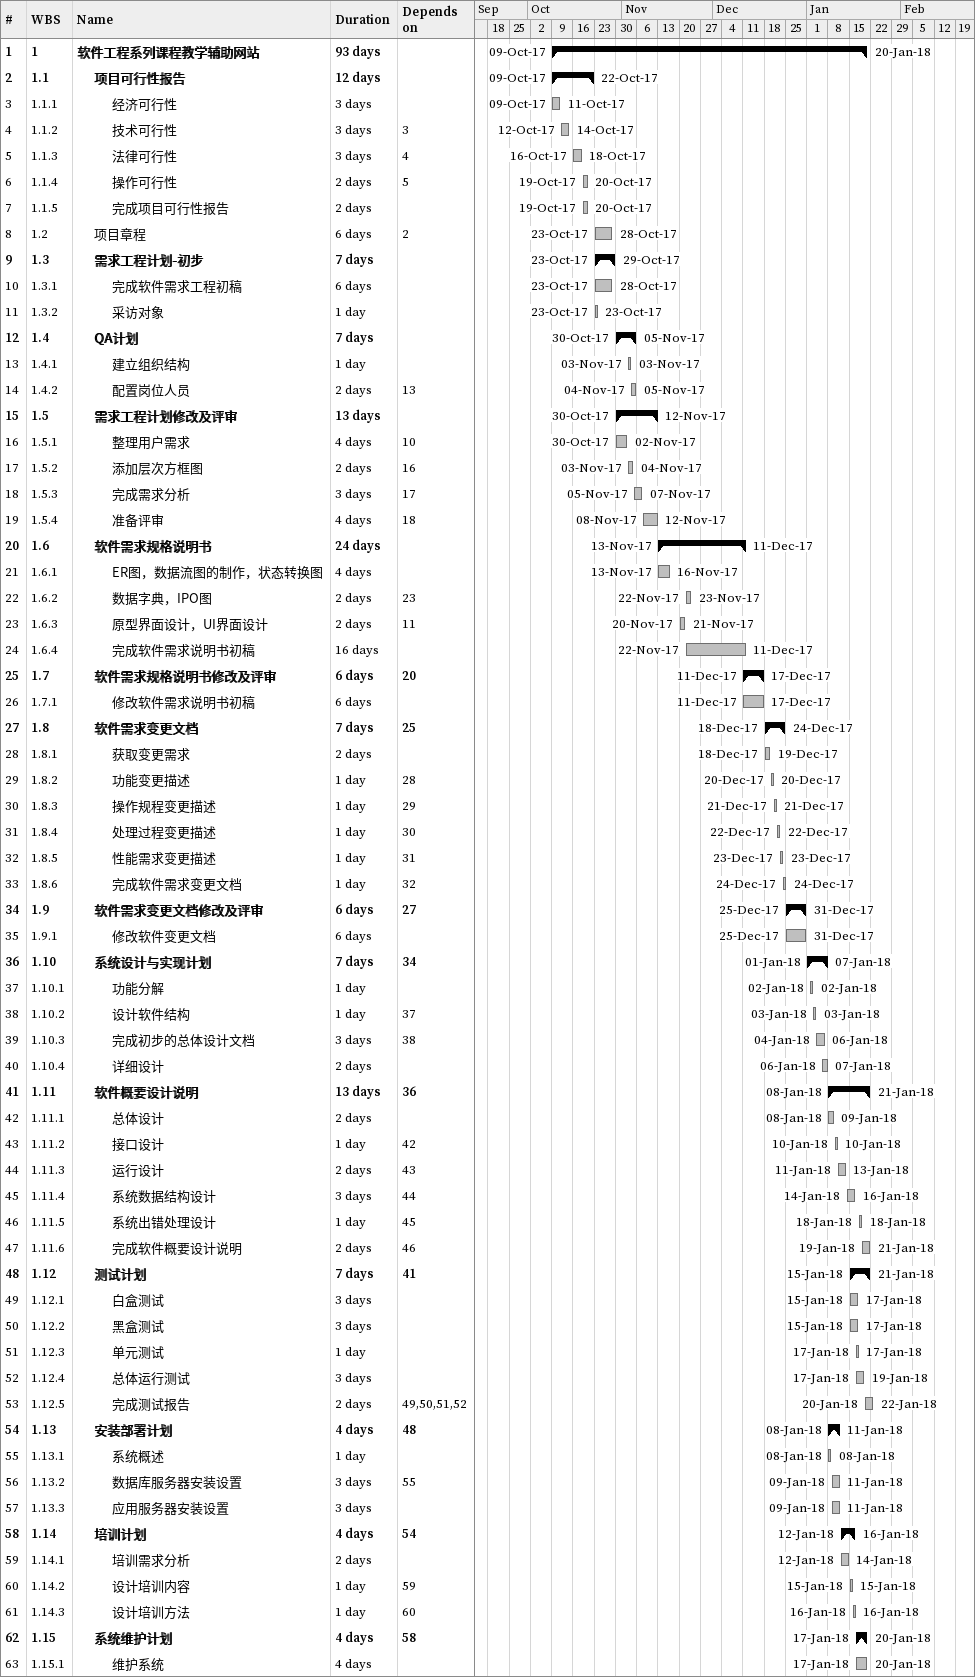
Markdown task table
| ID | WBS | Task | Duration | Start | Finish | Predecessors |
|---|---|---|---|---|---|---|
| 1 | 1 | **软件工程系列课程教学辅助网站** | 93d | 2017-10-09 | 2018-01-20 |  |
| 2 | 1.1 | **项目可行性报告** | 12d | 2017-10-09 | 2017-10-22 |  |
| 3 | 1.1.1 | 经济可行性 | 3d | 2017-10-09 | 2017-10-11 |  |
| 4 | 1.1.2 | 技术可行性 | 3d | 2017-10-12 | 2017-10-14 | 3 |
| 5 | 1.1.3 | 法律可行性 | 3d | 2017-10-16 | 2017-10-18 | 4 |
| 6 | 1.1.4 | 操作可行性 | 2d | 2017-10-19 | 2017-10-20 | 5 |
| 7 | 1.1.5 | 完成项目可行性报告 | 2d | 2017-10-19 | 2017-10-20 |  |
| 8 | 1.2 | 项目章程 | 6d | 2017-10-23 | 2017-10-28 | 2 |
| 9 | 1.3 | **需求工程计划-初步** | 7d | 2017-10-23 | 2017-10-29 |  |
| 10 | 1.3.1 | 完成软件需求工程初稿 | 6d | 2017-10-23 | 2017-10-28 |  |
| 11 | 1.3.2 | 采访对象 | 1d | 2017-10-23 | 2017-10-23 |  |
| 12 | 1.4 | **QA计划** | 7d | 2017-10-30 | 2017-11-05 |  |
| 13 | 1.4.1 | 建立组织结构 | 1d | 2017-11-03 | 2017-11-03 |  |
| 14 | 1.4.2 | 配置岗位人员 | 2d | 2017-11-04 | 2017-11-05 | 13 |
| 15 | 1.5 | **需求工程计划修改及评审** | 13d | 2017-10-30 | 2017-11-12 |  |
| 16 | 1.5.1 | 整理用户需求 | 4d | 2017-10-30 | 2017-11-02 | 10 |
| 17 | 1.5.2 | 添加层次方框图 | 2d | 2017-11-03 | 2017-11-04 | 16 |
| 18 | 1.5.3 | 完成需求分析 | 3d | 2017-11-05 | 2017-11-07 | 17 |
| 19 | 1.5.4 | 准备评审 | 4d | 2017-11-08 | 2017-11-12 | 18 |
| 20 | 1.6 | **软件需求规格说明书** | 24d | 2017-11-13 | 2017-12-11 |  |
| 21 | 1.6.1 | ER图，数据流图的制作，状态转换图 | 4d | 2017-11-13 | 2017-11-16 |  |
| 22 | 1.6.2 | 数据字典，IPO图 | 2d | 2017-11-22 | 2017-11-23 | 23 |
| 23 | 1.6.3 | 原型界面设计，UI界面设计 | 2d | 2017-11-20 | 2017-11-21 | 11 |
| 24 | 1.6.4 | 完成软件需求说明书初稿 | 16d | 2017-11-22 | 2017-12-11 |  |
| 25 | 1.7 | **软件需求规格说明书修改及评审** | 6d | 2017-12-11 | 2017-12-17 | 20 |
| 26 | 1.7.1 | 修改软件需求说明书初稿 | 6d | 2017-12-11 | 2017-12-17 |  |
| 27 | 1.8 | **软件需求变更文档** | 7d | 2017-12-18 | 2017-12-24 | 25 |
| 28 | 1.8.1 | 获取变更需求 | 2d | 2017-12-18 | 2017-12-19 |  |
| 29 | 1.8.2 | 功能变更描述 | 1d | 2017-12-20 | 2017-12-20 | 28 |
| 30 | 1.8.3 | 操作规程变更描述 | 1d | 2017-12-21 | 2017-12-21 | 29 |
| 31 | 1.8.4 | 处理过程变更描述 | 1d | 2017-12-22 | 2017-12-22 | 30 |
| 32 | 1.8.5 | 性能需求变更描述 | 1d | 2017-12-23 | 2017-12-23 | 31 |
| 33 | 1.8.6 | 完成软件需求变更文档 | 1d | 2017-12-24 | 2017-12-24 | 32 |
| 34 | 1.9 | **软件需求变更文档修改及评审** | 6d | 2017-12-25 | 2017-12-31 | 27 |
| 35 | 1.9.1 | 修改软件变更文档 | 6d | 2017-12-25 | 2017-12-31 |  |
| 36 | 1.10 | **系统设计与实现计划** | 7d | 2018-01-01 | 2018-01-07 | 34 |
| 37 | 1.10.1 | 功能分解 | 1d | 2018-01-02 | 2018-01-02 |  |
| 38 | 1.10.2 | 设计软件结构 | 1d | 2018-01-03 | 2018-01-03 | 37 |
| 39 | 1.10.3 | 完成初步的总体设计文档 | 3d | 2018-01-04 | 2018-01-06 | 38 |
| 40 | 1.10.4 | 详细设计 | 2d | 2018-01-06 | 2018-01-07 |  |
| 41 | 1.11 | **软件概要设计说明** | 13d | 2018-01-08 | 2018-01-21 | 36 |
| 42 | 1.11.1 | 总体设计 | 2d | 2018-01-08 | 2018-01-09 |  |
| 43 | 1.11.2 | 接口设计 | 1d | 2018-01-10 | 2018-01-10 | 42 |
| 44 | 1.11.3 | 运行设计 | 2d | 2018-01-11 | 2018-01-13 | 43 |
| 45 | 1.11.4 | 系统数据结构设计 | 3d | 2018-01-14 | 2018-01-16 | 44 |
| 46 | 1.11.5 | 系统出错处理设计 | 1d | 2018-01-18 | 2018-01-18 | 45 |
| 47 | 1.11.6 | 完成软件概要设计说明 | 2d | 2018-01-19 | 2018-01-21 | 46 |
| 48 | 1.12 | **测试计划** | 7d | 2018-01-15 | 2018-01-21 | 41 |
| 49 | 1.12.1 | 白盒测试 | 3d | 2018-01-15 | 2018-01-17 |  |
| 50 | 1.12.2 | 黑盒测试 | 3d | 2018-01-15 | 2018-01-17 |  |
| 51 | 1.12.3 | 单元测试 | 1d | 2018-01-17 | 2018-01-17 |  |
| 52 | 1.12.4 | 总体运行测试 | 3d | 2018-01-17 | 2018-01-19 |  |
| 53 | 1.12.5 | 完成测试报告 | 2d | 2018-01-20 | 2018-01-22 | 49, 50, 51, 52 |
| 54 | 1.13 | **安装部署计划** | 4d | 2018-01-08 | 2018-01-11 | 48 |
| 55 | 1.13.1 | 系统概述 | 1d | 2018-01-08 | 2018-01-08 |  |
| 56 | 1.13.2 | 数据库服务器安装设置 | 3d | 2018-01-09 | 2018-01-11 | 55 |
| 57 | 1.13.3 | 应用服务器安装设置 | 3d | 2018-01-09 | 2018-01-11 |  |
| 58 | 1.14 | **培训计划** | 4d | 2018-01-12 | 2018-01-16 | 54 |
| 59 | 1.14.1 | 培训需求分析 | 2d | 2018-01-12 | 2018-01-14 |  |
| 60 | 1.14.2 | 设计培训内容 | 1d | 2018-01-15 | 2018-01-15 | 59 |
| 61 | 1.14.3 | 设计培训方法 | 1d | 2018-01-16 | 2018-01-16 | 60 |
| 62 | 1.15 | **系统维护计划** | 4d | 2018-01-17 | 2018-01-20 | 58 |
| 63 | 1.15.1 | 维护系统 | 4d | 2018-01-17 | 2018-01-20 |  |
